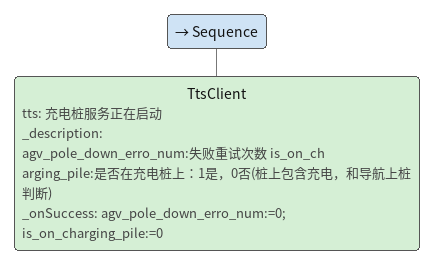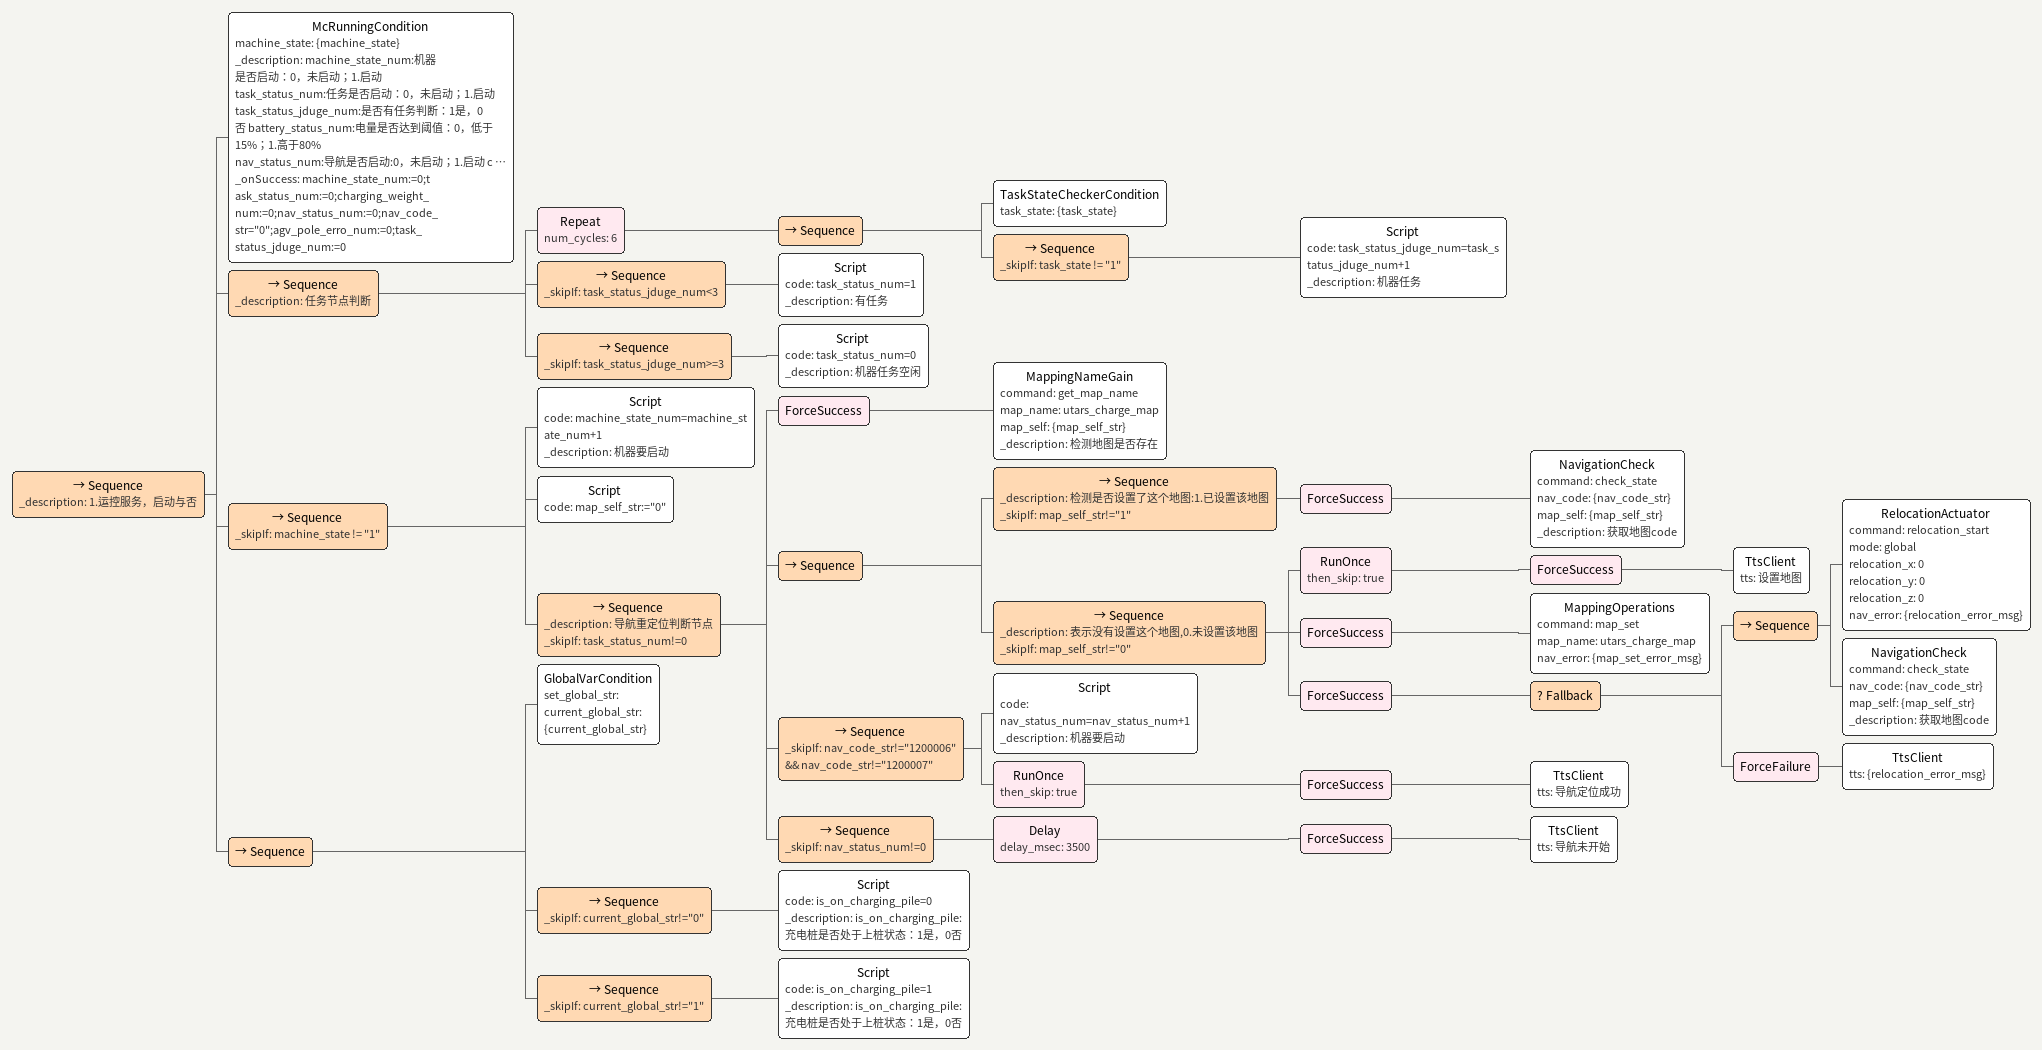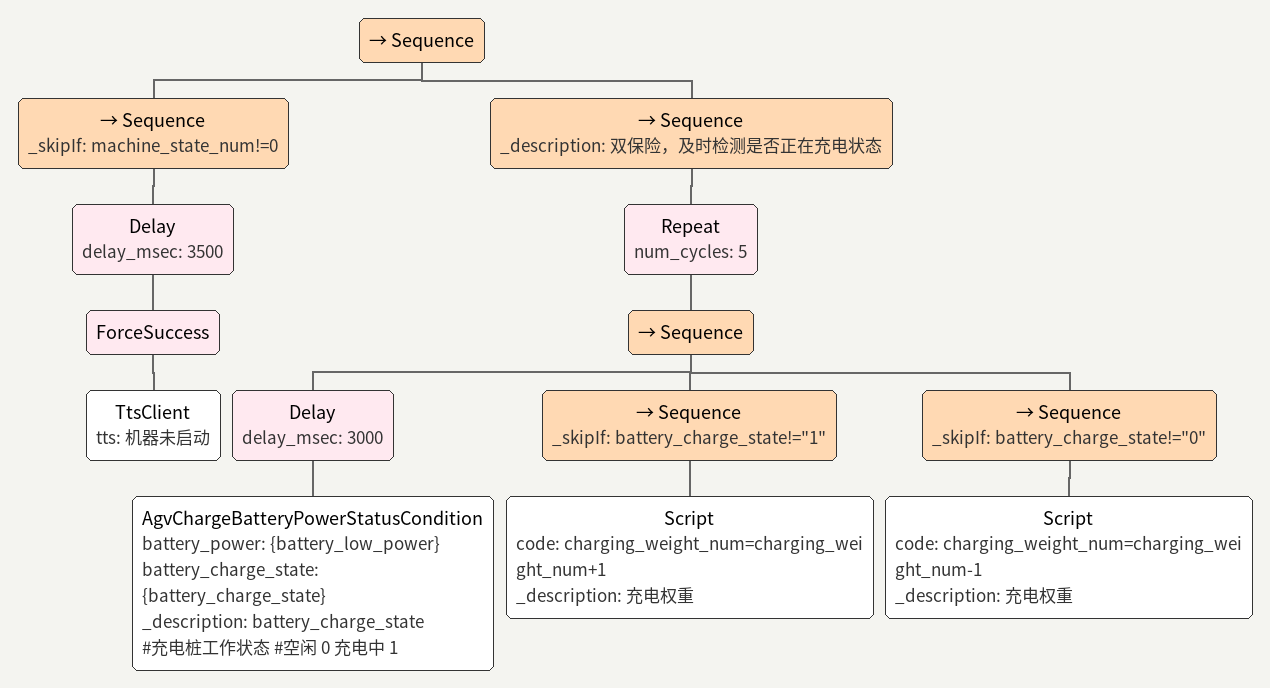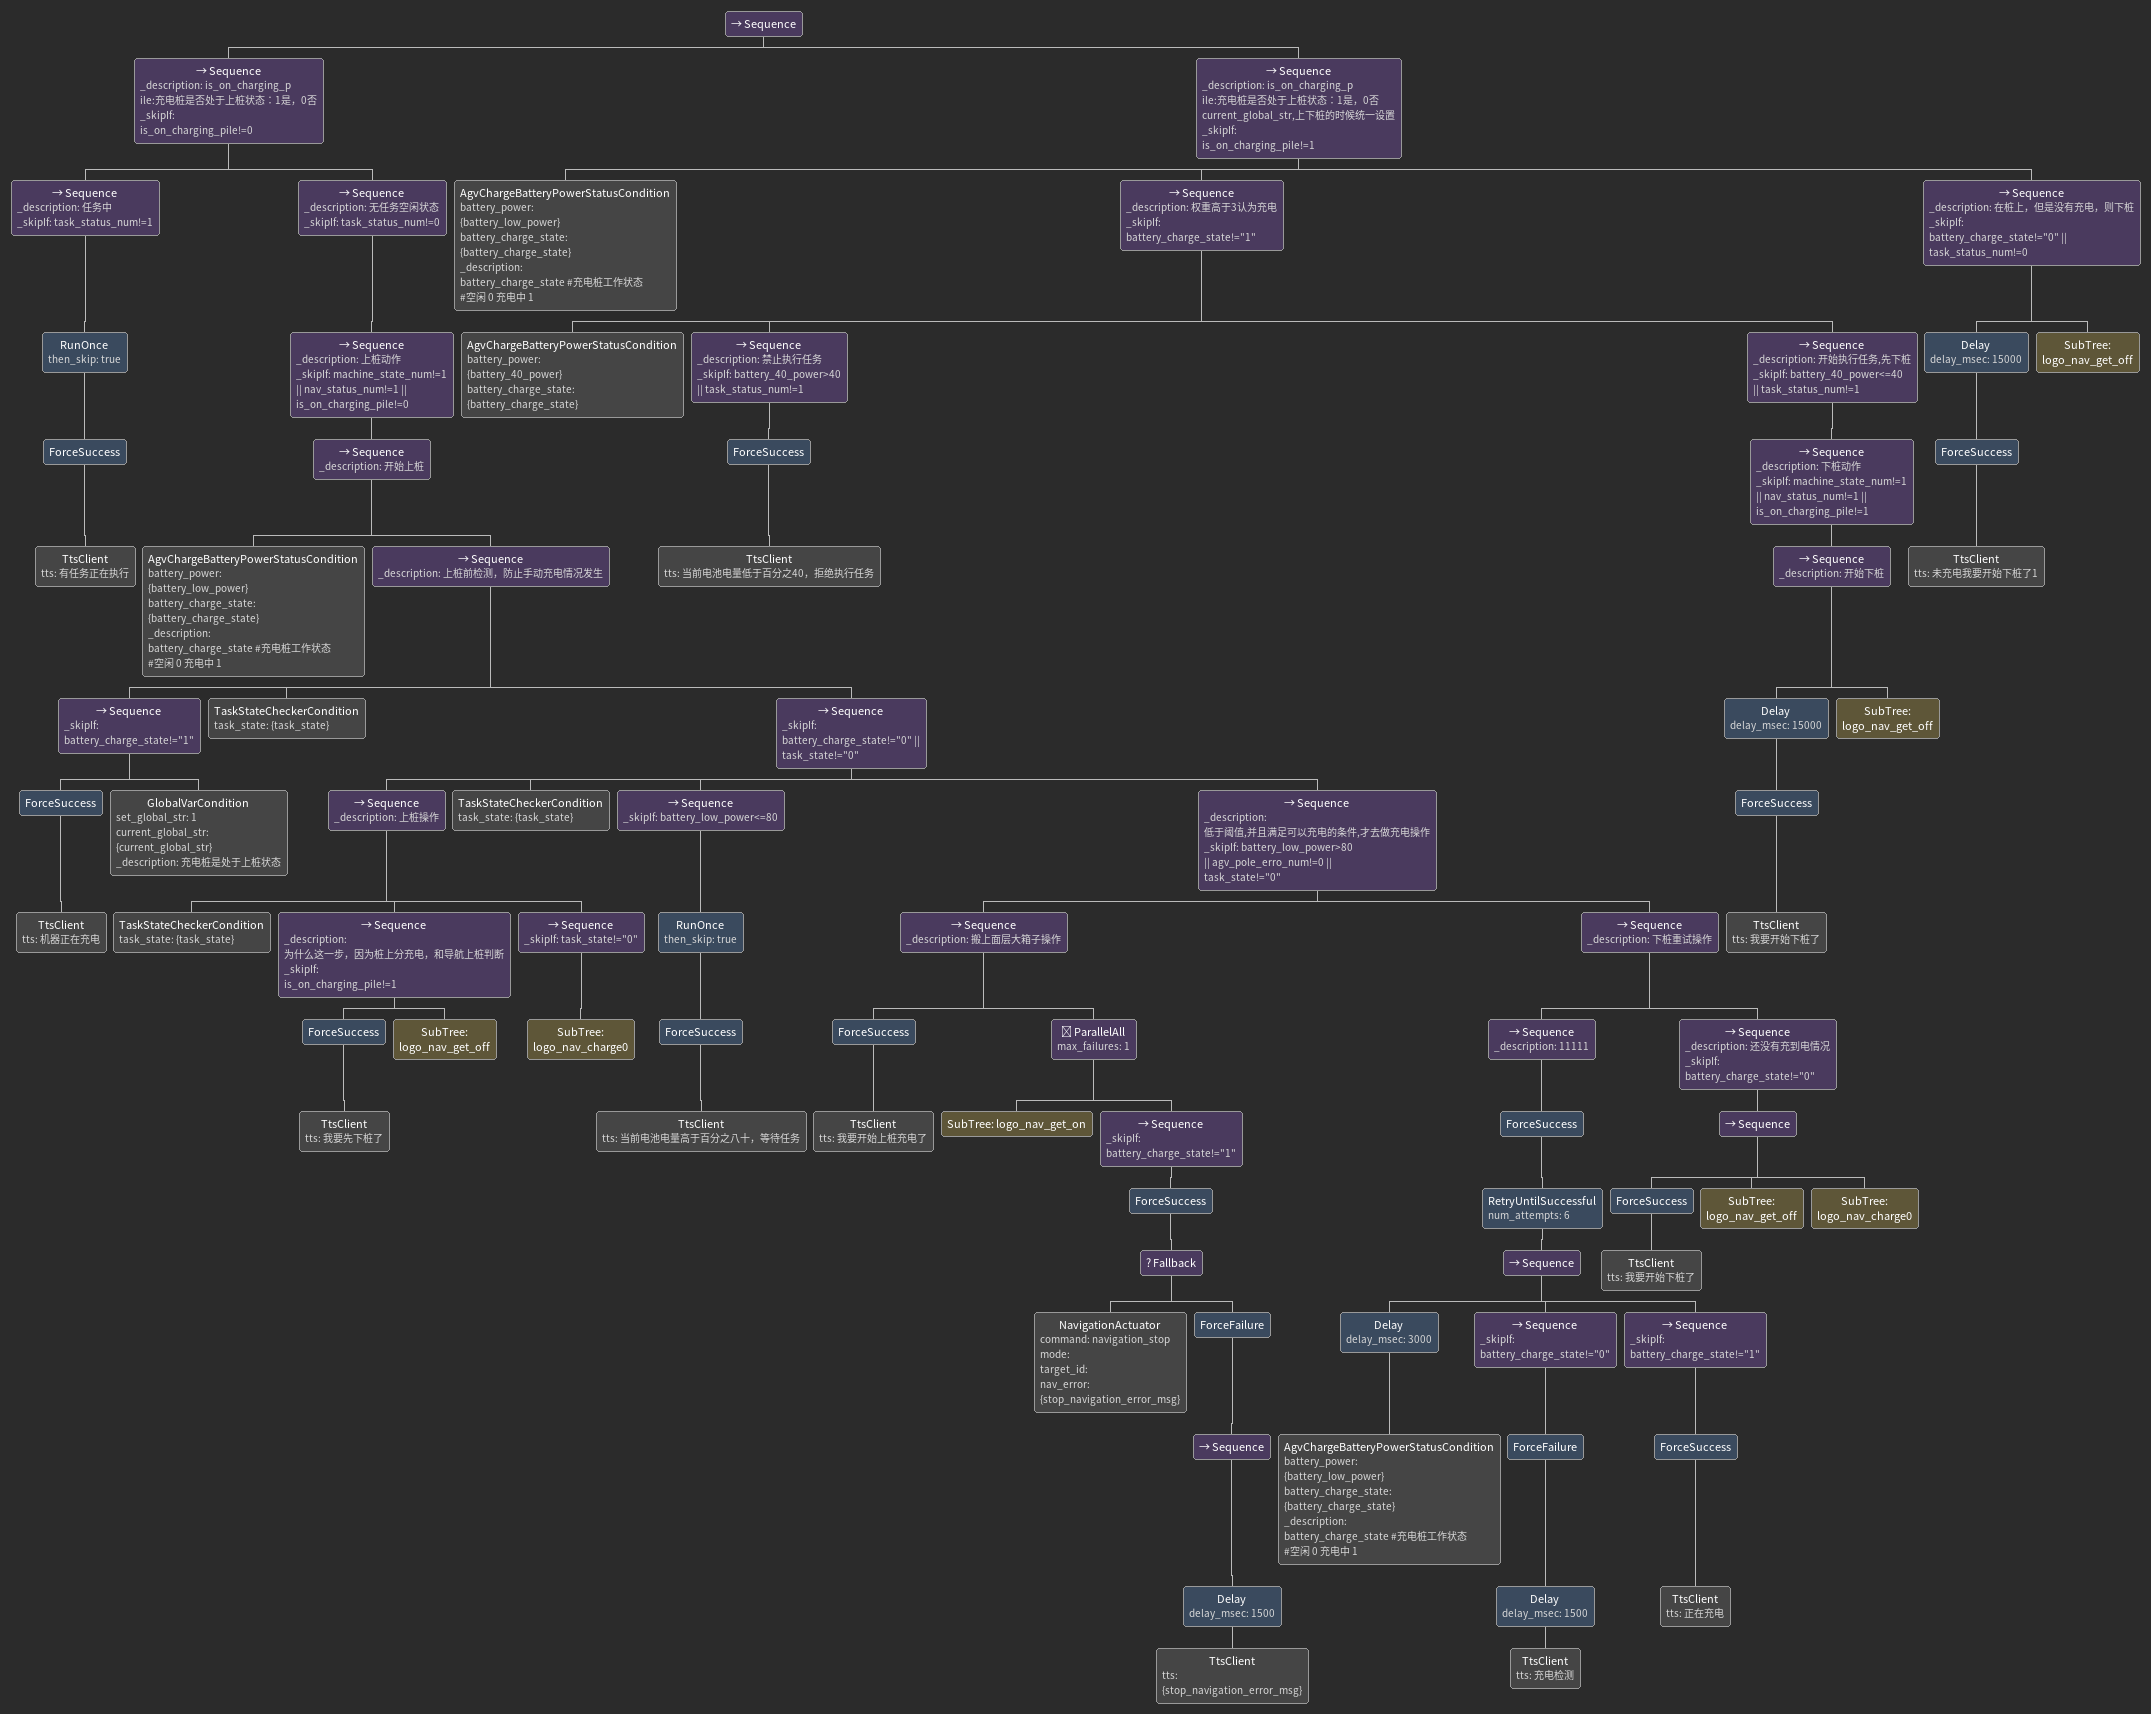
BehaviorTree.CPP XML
<Sequence>
        <TtsClient tts="充电桩服务正在启动" _description="agv_pole_down_erro_num:失败重试次数
is_on_charging_pile:是否在充电桩上：1是，0否(桩上包含充电，和导航上桩判断)" _onSuccess="agv_pole_down_erro_num:=0;is_on_charging_pile:=0"/>
      </Sequence>

<Sequence _description="1.运控服务，启动与否">
                <McRunningCondition machine_state="{machine_state}" _description="machine_state_num:机器是否启动：0，未启动；1.启动
task_status_num:任务是否启动：0，未启动；1.启动
task_status_jduge_num:是否有任务判断：1是，0 否
battery_status_num:电量是否达到阈值：0，低于15%；1.高于80%
nav_status_num:导航是否启动:0，未启动；1.启动
charging_weight_num:充电权重，权重超过3认为在充电
agv_pole_erro_num:充电桩是否正常,0正常，1.异常
" _onSuccess="machine_state_num:=0;task_status_num:=0;charging_weight_num:=0;nav_status_num:=0;nav_code_str=&quot;0&quot;;agv_pole_erro_num:=0;task_status_jduge_num:=0"/>
                <Sequence _description="任务节点判断">
                  <Repeat num_cycles="6">
                    <Sequence>
                      <TaskStateCheckerCondition task_state="{task_state}"/>
                      <Sequence _skipIf="task_state != &quot;1&quot;">
                        <Script code="task_status_jduge_num=task_status_jduge_num+1" _description="机器任务"/>
                      </Sequence>
                    </Sequence>
                  </Repeat>
                  <Sequence _skipIf="task_status_jduge_num&lt;3">
                    <Script code="task_status_num=1" _description="有任务"/>
                  </Sequence>
                  <Sequence _skipIf="task_status_jduge_num>=3">
                    <Script code="task_status_num=0" _description="机器任务空闲"/>
                  </Sequence>
                </Sequence>
                <Sequence _skipIf="machine_state != &quot;1&quot;">
                  <Script code="machine_state_num=machine_state_num+1" _description="机器要启动"/>
                  <Script code="map_self_str:=&quot;0&quot;"/>
                  <Sequence _description="导航重定位判断节点" _skipIf="task_status_num!=0">
                    <ForceSuccess>
                      <MappingNameGain command="get_map_name" map_name="utars_charge_map" map_self="{map_self_str}" _description="检测地图是否存在"/>
                    </ForceSuccess>
                    <Sequence>
                      <Sequence _description="检测是否设置了这个地图:1.已设置该地图" _skipIf="map_self_str!=&quot;1&quot;">
                        <ForceSuccess>
                          <NavigationCheck command="check_state" nav_code="{nav_code_str}" map_self="{map_self_str}" _description="获取地图code"/>
                        </ForceSuccess>
                      </Sequence>
                      <Sequence _description="表示没有设置这个地图,0.未设置该地图" _skipIf="map_self_str!=&quot;0&quot;">
                        <RunOnce then_skip="true">
                          <ForceSuccess>
                            <TtsClient tts="设置地图"/>
                          </ForceSuccess>
                        </RunOnce>
                        <ForceSuccess>
                          <MappingOperations command="map_set" map_name="utars_charge_map" nav_error="{map_set_error_msg}"/>
                        </ForceSuccess>
                        <ForceSuccess>
                          <Fallback>
                            <Sequence>
                              <RelocationActuator command="relocation_start" mode="global" relocation_x="0" relocation_y="0" relocation_z="0" nav_error="{relocation_error_msg}"/>
                              <NavigationCheck command="check_state" nav_code="{nav_code_str}" map_self="{map_self_str}" _description="获取地图code"/>
                            </Sequence>
                            <ForceFailure>
                              <TtsClient tts="{relocation_error_msg}"/>
                            </ForceFailure>
                          </Fallback>
                        </ForceSuccess>
                      </Sequence>
                    </Sequence>
                    <Sequence _skipIf="nav_code_str!=&quot;1200006&quot; &amp;&amp; nav_code_str!=&quot;1200007&quot; ">
                      <Script code="nav_status_num=nav_status_num+1" _description="机器要启动"/>
                      <RunOnce then_skip="true">
                        <ForceSuccess>
                          <TtsClient tts="导航定位成功"/>
                        </ForceSuccess>
                      </RunOnce>
                    </Sequence>
                    <Sequence _skipIf="nav_status_num!=0">
                      <Delay delay_msec="3500">
                        <ForceSuccess>
                          <TtsClient tts="导航未开始"/>
                        </ForceSuccess>
                      </Delay>
                    </Sequence>
                  </Sequence>
                </Sequence>
                <Sequence>
                  <GlobalVarCondition set_global_str="" current_global_str="{current_global_str}"/>
                  <Sequence _skipIf="current_global_str!=&quot;0&quot;">
                    <Script code="is_on_charging_pile=0" _description="is_on_charging_pile:充电桩是否处于上桩状态：1是，0否"/>
                  </Sequence>
                  <Sequence _skipIf="current_global_str!=&quot;1&quot;">
                    <Script code="is_on_charging_pile=1" _description="is_on_charging_pile:充电桩是否处于上桩状态：1是，0否"/>
                  </Sequence>
                </Sequence>
              </Sequence>

<Sequence>
  <Sequence _skipIf="machine_state_num!=0">
    <Delay delay_msec="3500">
      <ForceSuccess>
        <TtsClient tts="机器未启动"/>
      </ForceSuccess>
    </Delay>
  </Sequence>
  <Sequence _description="双保险，及时检测是否正在充电状态">
    <Repeat num_cycles="5">
      <Sequence>
        <Delay delay_msec="3000">
          <AgvChargeBatteryPowerStatusCondition battery_power="{battery_low_power}" battery_charge_state="{battery_charge_state}" _description="battery_charge_state #充电桩工作状态  #空闲 0  充电中 1"/>
        </Delay>
        <Sequence _skipIf="battery_charge_state!=&quot;1&quot;">
          <Script code="charging_weight_num=charging_weight_num+1" _description="充电权重"/>
        </Sequence>
        <Sequence _skipIf="battery_charge_state!=&quot;0&quot;">
          <Script code="charging_weight_num=charging_weight_num-1" _description="充电权重"/>
        </Sequence>
      </Sequence>
    </Repeat>
  </Sequence>
</Sequence>

<Sequence>
                <Sequence _description="is_on_charging_pile:充电桩是否处于上桩状态：1是，0否" _skipIf="is_on_charging_pile!=0">
                  <Sequence _description="任务中" _skipIf="task_status_num!=1">
                    <RunOnce then_skip="true">
                      <ForceSuccess>
                        <TtsClient tts="有任务正在执行"/>
                      </ForceSuccess>
                    </RunOnce>
                  </Sequence>
                  <Sequence _description="无任务空闲状态" _skipIf="task_status_num!=0">
                    <Sequence _description="上桩动作" _skipIf="machine_state_num!=1 || nav_status_num!=1 || is_on_charging_pile!=0">
                      <Sequence _description="开始上桩">
                        <AgvChargeBatteryPowerStatusCondition battery_power="{battery_low_power}" battery_charge_state="{battery_charge_state}" _description="battery_charge_state #充电桩工作状态  #空闲 0  充电中 1"/>
                        <Sequence _description="上桩前检测，防止手动充电情况发生">
                          <Sequence _skipIf="battery_charge_state!=&quot;1&quot;">
                            <ForceSuccess>
                              <TtsClient tts="机器正在充电"/>
                            </ForceSuccess>
                            <GlobalVarCondition set_global_str="1" current_global_str="{current_global_str}" _description="充电桩是处于上桩状态"/>
                          </Sequence>
                          <TaskStateCheckerCondition task_state="{task_state}"/>
                          <Sequence _skipIf="battery_charge_state!=&quot;0&quot; || task_state!=&quot;0&quot;">
                            <Sequence _description="上桩操作">
                              <TaskStateCheckerCondition task_state="{task_state}"/>
                              <Sequence _description="为什么这一步，因为桩上分充电，和导航上桩判断" _skipIf="is_on_charging_pile!=1">
                                <ForceSuccess>
                                  <TtsClient tts="我要先下桩了"/>
                                </ForceSuccess>
                                <SubTree ID="logo_nav_get_off"/>
                              </Sequence>
                              <Sequence _skipIf="task_state!=&quot;0&quot;">
                                <SubTree ID="logo_nav_charge0"/>
                              </Sequence>
                            </Sequence>
                            <TaskStateCheckerCondition task_state="{task_state}"/>
                            <Sequence _skipIf="battery_low_power&lt;=80">
                              <RunOnce then_skip="true">
                                <ForceSuccess>
                                  <TtsClient tts="当前电池电量高于百分之八十，等待任务"/>
                                </ForceSuccess>
                              </RunOnce>
                            </Sequence>
                            <Sequence _description="低于阈值,并且满足可以充电的条件,才去做充电操作" _skipIf="battery_low_power>80 || agv_pole_erro_num!=0  || task_state!=&quot;0&quot;">
                              <Sequence _description="搬上面层大箱子操作">
                                <ForceSuccess>
                                  <TtsClient tts="我要开始上桩充电了"/>
                                </ForceSuccess>
                                <ParallelAll max_failures="1">
                                  <SubTree ID="logo_nav_get_on"/>
                                  <Sequence _skipIf="battery_charge_state!=&quot;1&quot;">
                                    <ForceSuccess>
                                      <Fallback>
                                        <NavigationActuator command="navigation_stop" mode="" target_id="" nav_error="{stop_navigation_error_msg}"/>
                                        <ForceFailure>
                                          <Sequence>
                                            <Delay delay_msec="1500">
                                              <TtsClient tts="{stop_navigation_error_msg}"/>
                                            </Delay>
                                          </Sequence>
                                        </ForceFailure>
                                      </Fallback>
                                    </ForceSuccess>
                                  </Sequence>
                                </ParallelAll>
                              </Sequence>
                              <Sequence _description="下桩重试操作">
                                <Sequence _description="11111">
                                  <ForceSuccess>
                                    <RetryUntilSuccessful num_attempts="6">
                                      <Sequence>
                                        <Delay delay_msec="3000">
                                          <AgvChargeBatteryPowerStatusCondition battery_power="{battery_low_power}" battery_charge_state="{battery_charge_state}" _description="battery_charge_state #充电桩工作状态  #空闲 0  充电中 1"/>
                                        </Delay>
                                        <Sequence _skipIf="battery_charge_state!=&quot;0&quot;">
                                          <ForceFailure>
                                            <Delay delay_msec="1500">
                                              <TtsClient tts="充电检测"/>
                                            </Delay>
                                          </ForceFailure>
                                        </Sequence>
                                        <Sequence _skipIf="battery_charge_state!=&quot;1&quot;">
                                          <ForceSuccess>
                                            <TtsClient tts="正在充电"/>
                                          </ForceSuccess>
                                        </Sequence>
                                      </Sequence>
                                    </RetryUntilSuccessful>
                                  </ForceSuccess>
                                </Sequence>
                                <Sequence _description="还没有充到电情况" _skipIf="battery_charge_state!=&quot;0&quot;">
                                  <Sequence>
                                    <ForceSuccess>
                                      <TtsClient tts="我要开始下桩了"/>
                                    </ForceSuccess>
                                    <SubTree ID="logo_nav_get_off"/>
                                    <SubTree ID="logo_nav_charge0"/>
                                  </Sequence>
                                </Sequence>
                              </Sequence>
                            </Sequence>
                          </Sequence>
                        </Sequence>
                      </Sequence>
                    </Sequence>
                  </Sequence>
                </Sequence>
                <Sequence _description="is_on_charging_pile:充电桩是否处于上桩状态：1是，0否
current_global_str,上下桩的时候统一设置" _skipIf="is_on_charging_pile!=1">
                  <AgvChargeBatteryPowerStatusCondition battery_power="{battery_low_power}" battery_charge_state="{battery_charge_state}" _description="battery_charge_state #充电桩工作状态  #空闲 0  充电中 1"/>
                  <Sequence _description="权重高于3认为充电" _skipIf="battery_charge_state!=&quot;1&quot;">
                    <AgvChargeBatteryPowerStatusCondition battery_power="{battery_40_power}" battery_charge_state="{battery_charge_state}"/>
                    <Sequence _description="禁止执行任务" _skipIf="battery_40_power>40 || task_status_num!=1">
                      <ForceSuccess>
                        <TtsClient tts="当前电池电量低于百分之40，拒绝执行任务"/>
                      </ForceSuccess>
                    </Sequence>
                    <Sequence _description="开始执行任务,先下桩" _skipIf="battery_40_power&lt;=40 || task_status_num!=1">
                      <Sequence _description="下桩动作" _skipIf="machine_state_num!=1 || nav_status_num!=1 || is_on_charging_pile!=1">
                        <Sequence _description="开始下桩">
                          <Delay delay_msec="15000">
                            <ForceSuccess>
                              <TtsClient tts="我要开始下桩了"/>
                            </ForceSuccess>
                          </Delay>
                          <SubTree ID="logo_nav_get_off"/>
                        </Sequence>
                      </Sequence>
                    </Sequence>
                  </Sequence>
                  <Sequence _description="在桩上，但是没有充电，则下桩" _skipIf="battery_charge_state!=&quot;0&quot; || task_status_num!=0">
                    <Delay delay_msec="15000">
                      <ForceSuccess>
                        <TtsClient tts="未充电我要开始下桩了1"/>
                      </ForceSuccess>
                    </Delay>
                    <SubTree ID="logo_nav_get_off"/>
                  </Sequence>
                </Sequence>
              </Sequence>
